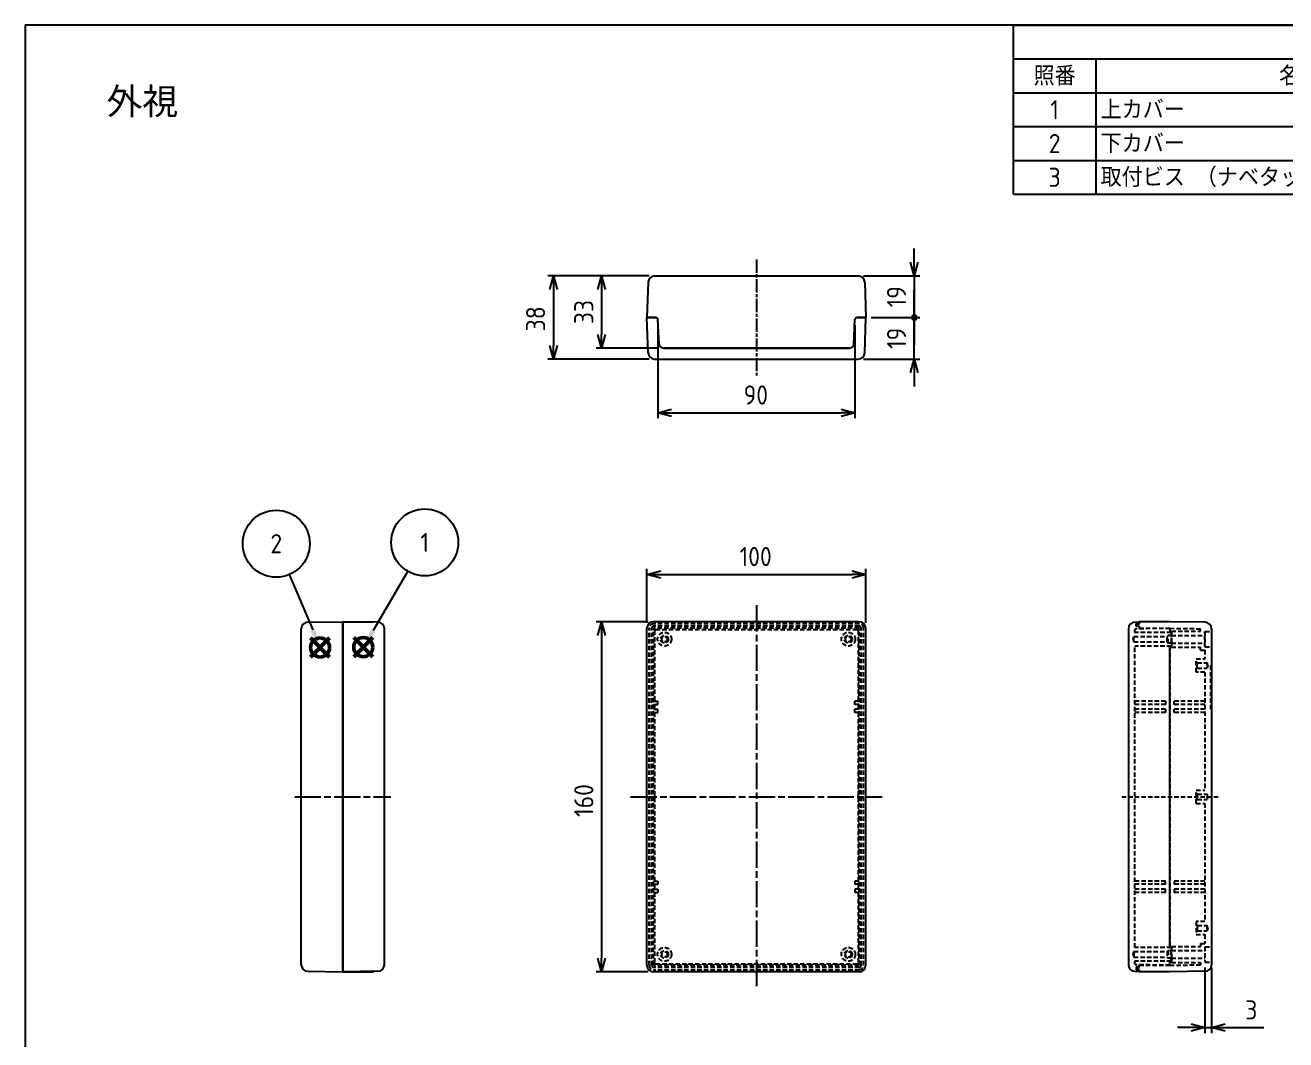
# Model space of a CAD drawing. Header units: millimetres. Extents: x 0 to 2025, y 0 to 700.
# Drawn here: x 0 to 576, y 236 to 700 of the extents above; entities that cross this region are included whole.
import ezdxf

# ---------------------------------------------------------------- set-up
doc = ezdxf.new("R2010")
doc.units = ezdxf.units.MM
for name, pattern in [('ACISOTGL', [3, 2, -1]), ('AM_ISO02W050x2', [3.75, 3, -0.75]), ('AM_ISO08W050', [18, 12, -1.5, 3, -1.5]), ('AM_ISO08W050x2', [9, 6, -0.75, 1.5, -0.75])]:
    doc.linetypes.add(name, pattern=pattern)
doc.layers.add('AM_12', color=7, linetype='Continuous', lineweight=50, plot=False)
for name, color, linetype, lineweight in [('AM_5', 3, 'Continuous', 25), ('AM_7', 4, 'AM_ISO08W050', 25), ('上ｶﾊﾞｰ', 7, 'Continuous', 25), ('上ｶﾊﾞｰ0', 7, 'AM_ISO02W050x2', 13), ('下ｶﾊﾞｰ', 2, 'Continuous', 25)]:
    doc.layers.add(name, color=color, linetype=linetype, lineweight=lineweight)
doc.styles.add('ACISOTS', font='isocp.shx', dxfattribs={"height": 1, "bigfont": 'extfont.shx'})
doc.styles.get("Standard").update_dxf_attribs({"font": 'ISOCP.SHX', "bigfont": 'EXTFONT.SHX'})
doc.styles.add('takachi1', font='', dxfattribs={"height": 2.5})
doc.styles.get('takachi1').set_extended_font_data('MS PGothic')
doc.dimstyles.new('AM_ISO$0', dxfattribs={"dimtxt": 3.5, "dimasz": 2.5, "dimexe": 1, "dimexo": 1, "dimgap": 1.5, "dimtad": 1, "dimdsep": 46, "dimtxsty": 'Standard', "dimblk": 'OPEN30', "dimcen": 0, "dimclrd": 3, "dimclre": 3, "dimclrt": 2, "dimadec": 0, "dimazin": 2, "dimtp": 0.1, "dimtm": 0.1, "dimtfac": 0.71, "dimtmove": 0, "dimatfit": 3, "dimldrblk": 'OPEN30', "dimfxl": 0, "dimlwd": -1, "dimlwe": -1, "dimarcsym": 0})

# ---------------------------------------------------------------- blocks, each defined once
blk = doc.blocks.new('TK-A3')
blk.add_lwpolyline([(0, 0), (403, 0), (403, 280), (0, 280.0000000000001)], close=True)
blk = doc.blocks.new('_Open30')
at = {"color": 0, "linetype": 'ByBlock', "lineweight": -2}
for p, q in [((-1, 0.26794919), (0, 0)), ((0, 0), (-1, -0.26794919)), ((0, 0), (-1, 0))]:
    blk.add_line(p, q, dxfattribs=at)
blk = doc.blocks.new('*D16')
at = {"layer": 'AM_5', "color": 3, "transparency": 16777216}
for p, q in [((284.1641840427792, 426.9136351350826), (284.1641840427792, 451.5672051737913)), ((384.1641840427792, 426.9136351350826), (384.1641840427792, 451.5672051737913)), ((290.4141840427792, 449.0672051737913), (377.9141840427792, 449.0672051737913))]:
    blk.add_line(p, q, dxfattribs=at)
at = {"layer": 'Defpoints', "color": 0, "transparency": 16777216}
for p in [(384.1641840427792, 449.0672051737913), (284.1641840427792, 424.4136351350826), (384.1641840427792, 424.4136351350826)]:
    blk.add_point(p, dxfattribs=at)
at = {"layer": 'AM_5', "color": 3, "transparency": 16777216, "xscale": 6.25, "yscale": 6.25, "zscale": 6.25, "rotation": 180}
blk.add_blockref('_Open30', (284.1641840427792, 449.0672051737913), dxfattribs=at)
at = {"layer": 'AM_5', "color": 3, "transparency": 16777216, "xscale": 6.25, "yscale": 6.25, "zscale": 6.25}
blk.add_blockref('_Open30', (384.1641840427792, 449.0672051737913), dxfattribs=at)
at = {"layer": 'AM_5', "color": 2, "transparency": 16777216, "insert": (333.830986630549, 457.1922051737913), "char_height": 8.75, "attachment_point": 5}
blk.add_mtext('100', dxfattribs=at)
blk = doc.blocks.new('*D17')
at = {"layer": 'AM_5', "color": 3, "transparency": 16777216}
for p, q in [((284.6641840427792, 427.4136351350826), (260.9011435877593, 427.4136351350826)), ((263.4011435877593, 421.1636351350826), (263.4011435877592, 273.6636351350826)), ((284.6641840427792, 267.4136351350826), (260.9011435877592, 267.4136351350826))]:
    blk.add_line(p, q, dxfattribs=at)
at = {"layer": 'Defpoints', "color": 0, "transparency": 16777216}
for p in [(287.1641840427792, 427.4136351350826), (263.4011435877592, 267.4136351350826), (287.1641840427792, 267.4136351350826)]:
    blk.add_point(p, dxfattribs=at)
at = {"layer": 'AM_5', "color": 3, "transparency": 16777216, "xscale": 6.25, "yscale": 6.25, "zscale": 6.25}
for p, rotation in [((263.4011435877593, 427.4136351350826), 90), ((263.4011435877592, 267.4136351350826), 270)]:
    blk.add_blockref('_Open30', p, dxfattribs=dict(at, rotation=rotation))
at = {"layer": 'AM_5', "color": 2, "transparency": 16777216, "insert": (255.2761435877592, 345.7016587523028), "char_height": 8.75, "attachment_point": 5, "rotation": 90}
blk.add_mtext('160', dxfattribs=at)
blk = doc.blocks.new('*D18')
at = {"layer": 'AM_5', "color": 3, "transparency": 16777216}
for p, q in [((285.165648529075, 585.4136351350835), (260.9011435877594, 585.4136351350835)), ((263.4011435877594, 579.1636351350835), (263.4011435877594, 558.6636351350826)), ((289.1662490923745, 552.4136351350826), (260.9011435877594, 552.4136351350826))]:
    blk.add_line(p, q, dxfattribs=at)
at = {"layer": 'Defpoints', "color": 0, "transparency": 16777216}
for p in [(287.665648529075, 585.4136351350835), (263.4011435877594, 552.4136351350826), (291.6662490923745, 552.4136351350826)]:
    blk.add_point(p, dxfattribs=at)
at = {"layer": 'AM_5', "color": 3, "transparency": 16777216, "xscale": 6.25, "yscale": 6.25, "zscale": 6.25}
for p, rotation in [((263.4011435877594, 585.4136351350835), 90), ((263.4011435877594, 552.4136351350826), 270)]:
    blk.add_blockref('_Open30', p, dxfattribs=dict(at, rotation=rotation))
at = {"layer": 'AM_5', "color": 2, "transparency": 16777216, "insert": (255.2761435877593, 568.9136351350832), "char_height": 8.75, "attachment_point": 5, "rotation": 90}
blk.add_mtext('33', dxfattribs=at)
blk = doc.blocks.new('*D19')
at = {"layer": 'AM_5', "color": 3, "transparency": 16777216}
for p, q in [((285.1656485290753, 585.4136351350835), (238.8637014472401, 585.4136351350836)), ((241.3637014472401, 579.1636351350836), (241.36370144724, 553.6636351350827)), ((285.1656485290757, 547.4136351350826), (238.86370144724, 547.4136351350827))]:
    blk.add_line(p, q, dxfattribs=at)
at = {"layer": 'Defpoints', "color": 0, "transparency": 16777216}
for p in [(287.6656485290753, 585.4136351350835), (241.36370144724, 547.4136351350827), (287.6656485290757, 547.4136351350826)]:
    blk.add_point(p, dxfattribs=at)
at = {"layer": 'AM_5', "color": 3, "transparency": 16777216, "xscale": 6.25, "yscale": 6.25, "zscale": 6.25}
for p, rotation in [((241.3637014472401, 585.4136351350836), 90), ((241.36370144724, 547.4136351350827), 270)]:
    blk.add_blockref('_Open30', p, dxfattribs=dict(at, rotation=rotation))
at = {"layer": 'AM_5', "color": 2, "transparency": 16777216, "insert": (233.2387014472399, 565.8388634316254), "char_height": 8.75, "attachment_point": 5, "rotation": 90}
blk.add_mtext('38', dxfattribs=at)
blk = doc.blocks.new('GENDOT')
blk.add_line((0, 0), (-1, 0))
at = {"const_width": 0.25}
blk.add_lwpolyline([(-0.125, 0, 1), (0.125, 0, 1)], format="xyb", close=True, dxfattribs=at)
blk = doc.blocks.new('*D20')
at = {"layer": 'AM_5', "color": 3, "transparency": 16777216}
for p, q in [((406.3327081585646, 591.6636351350835), (406.3327081585646, 597.9136351350835)), ((383.1627195564831, 585.4136351350835), (408.8327081585646, 585.4136351350835)), ((406.3327081585646, 585.4136351350835), (406.3327081585646, 566.413635135093)), ((386.6641840427795, 566.413635135093), (408.8327081585646, 566.413635135093)), ((406.3327081585646, 560.163635135093), (406.3327081585646, 553.913635135093))]:
    blk.add_line(p, q, dxfattribs=at)
at = {"layer": 'Defpoints', "color": 0, "transparency": 16777216}
for p in [(380.6627195564831, 585.4136351350835), (384.1641840427795, 566.413635135093), (406.3327081585646, 566.413635135093)]:
    blk.add_point(p, dxfattribs=at)
at = {"layer": 'AM_5', "color": 3, "transparency": 16777216, "xscale": 6.25, "yscale": 6.25, "zscale": 6.25}
for name, p, rotation in [('_Open30', (406.3327081585646, 585.4136351350835), 270), ('GENDOT', (406.3327081585646, 566.413635135093), 90)]:
    blk.add_blockref(name, p, dxfattribs=dict(at, rotation=rotation))
at = {"layer": 'AM_5', "color": 2, "transparency": 16777216, "insert": (398.2077081585646, 575.9136351350884), "char_height": 8.75, "attachment_point": 5, "rotation": 90}
blk.add_mtext('19', dxfattribs=at)
blk = doc.blocks.new('*D21')
at = {"layer": 'AM_5', "color": 3, "transparency": 16777216}
for p, q in [((406.3327081585646, 572.663635135093), (406.3327081585646, 578.913635135093)), ((386.6641840427794, 566.413635135093), (408.8327081585646, 566.413635135093)), ((406.3327081585646, 547.4136351350826), (406.3327081585646, 566.413635135093)), ((383.1627195564827, 547.4136351350826), (408.8327081585646, 547.4136351350826)), ((406.3327081585646, 541.1636351350826), (406.3327081585646, 534.9136351350826))]:
    blk.add_line(p, q, dxfattribs=at)
at = {"layer": 'Defpoints', "color": 0, "transparency": 16777216}
for p in [(384.1641840427794, 566.413635135093), (406.3327081585646, 566.413635135093), (380.6627195564827, 547.4136351350826)]:
    blk.add_point(p, dxfattribs=at)
at = {"layer": 'AM_5', "color": 3, "transparency": 16777216, "xscale": 6.25, "yscale": 6.25, "zscale": 6.25}
for name, p, rotation in [('GENDOT', (406.3327081585646, 566.413635135093), 270), ('_Open30', (406.3327081585646, 547.4136351350826), 90)]:
    blk.add_blockref(name, p, dxfattribs=dict(at, rotation=rotation))
at = {"layer": 'AM_5', "color": 2, "transparency": 16777216, "insert": (398.2077081585646, 556.9136351350879), "char_height": 8.75, "attachment_point": 5, "rotation": 90}
blk.add_mtext('19', dxfattribs=at)
blk = doc.blocks.new('*D22')
at = {"layer": 'AM_5', "color": 3, "transparency": 16777216}
for p, q in [((289.1621200581917, 562.9590427960012), (289.1621200581917, 520.3948977479865)), ((379.1662480273667, 562.9590427960012), (379.1662480273667, 520.3948977479865)), ((295.4121200581917, 522.8948977479865), (372.9162480273667, 522.8948977479865))]:
    blk.add_line(p, q, dxfattribs=at)
at = {"layer": 'Defpoints', "color": 0, "transparency": 16777216}
for p in [(289.1621200581917, 565.4590427960012), (379.1662480273667, 565.4590427960012), (379.1662480273667, 522.8948977479865)]:
    blk.add_point(p, dxfattribs=at)
at = {"layer": 'AM_5', "color": 3, "transparency": 16777216, "xscale": 6.25, "yscale": 6.25, "zscale": 6.25, "rotation": 180}
blk.add_blockref('_Open30', (289.1621200581917, 522.8948977479865), dxfattribs=at)
at = {"layer": 'AM_5', "color": 3, "transparency": 16777216, "xscale": 6.25, "yscale": 6.25, "zscale": 6.25}
blk.add_blockref('_Open30', (379.1662480273667, 522.8948977479865), dxfattribs=at)
at = {"layer": 'AM_5', "color": 2, "transparency": 16777216, "insert": (333.901007548269, 531.0198977479865), "char_height": 8.75, "attachment_point": 5}
blk.add_mtext('90', dxfattribs=at)
blk = doc.blocks.new('*S39')
at = {"layer": 'AM_12', "color": 4}
for p, q in [((150.1255429099469, 411.4379471263858), (158.8755429099469, 420.1879471263858)), ((150.1255429099469, 420.1879471263858), (158.8755429099469, 411.4379471263858))]:
    blk.add_line(p, q, dxfattribs=at)
blk.add_circle((154.5005429099469, 415.8129471263858), 4.375, dxfattribs=at)
blk = doc.blocks.new('*S40')
at = {"layer": 'AM_12', "color": 4}
for p, q in [((130.3755764669418, 411.2551738086365), (139.1255764669418, 420.0051738086365)), ((130.3755764669418, 420.0051738086365), (139.1255764669418, 411.2551738086365))]:
    blk.add_line(p, q, dxfattribs=at)
blk.add_circle((134.7505764669418, 415.6301738086365), 4.375, dxfattribs=at)
blk = doc.blocks.new('*S42')
at = {"color": 7}
for p, q in [((451.7179443951618, 622.8125), (451.7179443951618, 700)), ((451.7179443951618, 700), (1007.5, 700)), ((1007.5, 700), (1007.5, 622.8125)), ((451.7179443951618, 622.8125), (1007.5, 622.8125))]:
    blk.add_line(p, q, dxfattribs=at)
at = {"color": 1}
for p, q in [((464.70286498102, 700.0000000000001), (1007.5, 700)), ((451.7179443951618, 684.5625), (1007.5, 684.5625)), ((489.2179443951618, 684.5625), (489.2179443951618, 669.125)), ((676.0935204288398, 684.5625), (676.0935204288398, 669.125)), ((713.5935204288398, 684.5625), (713.5935204288398, 669.125)), ((850, 684.5625), (850, 669.125)), ((451.7179443951618, 669.125), (1007.5, 669.125)), ((489.2179443951618, 669.125), (489.2179443951618, 653.6875)), ((676.0935204288398, 669.125), (676.0935204288398, 653.6875)), ((713.5935204288398, 669.125), (713.5935204288398, 653.6875)), ((850, 669.125), (850, 653.6875)), ((451.7179443951618, 653.6875), (1007.5, 653.6875)), ((489.2179443951618, 653.6875), (489.2179443951618, 638.25)), ((676.0935204288398, 653.6875), (676.0935204288398, 638.25)), ((713.5935204288398, 653.6875), (713.5935204288398, 638.25)), ((850, 653.6875), (850, 638.25)), ((451.7179443951618, 638.25), (1007.5, 638.25)), ((489.2179443951618, 638.25), (489.2179443951618, 622.8125)), ((676.0935204288398, 638.25), (676.0935204288398, 622.8125)), ((713.5935204288398, 638.25), (713.5935204288398, 622.8125)), ((850, 638.25), (850, 622.8125))]:
    blk.add_line(p, q, dxfattribs=at)
at = {"color": 2, "insert": (704.6711809331498, 692.28125), "char_height": 8.75, "attachment_point": 5, "style": 'ACISOTS'}
blk.add_mtext('構成内容', dxfattribs=at)
at = {"color": 2, "char_height": 8.75, "style": 'ACISOTS'}
for s, insert, width, attachment_point in [('照番', (470.4679443951618, 681.1875), 33, 2), ('名称', (582.6557324120008, 681.1875), 182.375576033678, 2), ('数量', (694.8435204288398, 681.1875), 33, 2), ('材質', (772.348973391556, 681.1875), 126.3086142203624, 2), ('色・表面処理', (928.75, 681.1875), 153, 2), ('1', (470.4679443951618, 665.75), 33, 2), ('上カバー', (491.4679443951619, 665.75), 182.375576033678, 1), ('1', (694.8435204288398, 665.75), 33, 2), ('ABS樹脂 UL94HB', (715.8435204288398, 665.75), 184.106949615285, 1), ('ホワイト , ブラック / シボ', (852.25, 665.75), 153, 1), ('下カバー', (491.4679443951619, 650.3125), 182.375576033678, 1), ('ABS樹脂 UL94HB', (715.8435204288398, 650.3125), 184.7654669693102, 1), ('ホワイト , ブラック / シボ', (852.25, 650.3125), 153, 1), ('2', (470.4679443951618, 650.3125), 33, 2), ('1', (694.8435204288398, 650.3125), 33, 2), ('3', (470.4679443951618, 634.875), 33, 2), ('取付ビス （ナベタッピング M3×25）', (491.4679443951619, 634.875), 182.375576033678, 1), ('4', (695.3998126745228, 634.875), 33, 2), ('鉄', (715.8435204288398, 634.875), 126.3086142203624, 1), ('三価クロメート', (852.25, 634.875), 153, 1)]:
    blk.add_mtext(s, dxfattribs=dict(at, insert=insert, width=width, attachment_point=attachment_point))
blk = doc.blocks.new('*S43')
at = {"layer": 'AM_5'}
blk.add_line((174.8680947673647, 450.4479267097272), (159.0110211307228, 423.3620919245369), dxfattribs=at)
at = {"layer": 'AM_5', "color": 3}
blk.add_circle((182.6043601478698, 463.6624208056961), 15.3125, dxfattribs=at)
at = {"layer": 'AM_5', "linetype": 'Continuous'}
blk.add_trace([(158.0168947625365, 423.9440911558502), (160.0051474989091, 422.7800926932237), (154.5902980561484, 415.8109524411261)], dxfattribs=at)
at = {"layer": 'AM_5', "color": 7, "insert": (182.6043601478698, 463.6624208056961), "char_height": 8.75, "attachment_point": 5, "style": 'ACISOTS'}
blk.add_mtext('1', dxfattribs=at)
blk = doc.blocks.new('*S44')
at = {"layer": 'AM_5'}
blk.add_line((120.6998828031393, 448.9651632101808), (131.3746964777218, 423.6725196445962), dxfattribs=at)
at = {"layer": 'AM_5', "color": 3}
blk.add_circle((114.7457852658515, 463.0726569197828), 15.3125, dxfattribs=at)
at = {"layer": 'AM_5', "linetype": 'Continuous'}
blk.add_trace([(130.3133897501327, 423.2245928970731), (132.4360032053109, 424.1204463921193), (134.7770379276005, 415.6110946676807)], dxfattribs=at)
at = {"layer": 'AM_5', "color": 7, "insert": (114.7457852658515, 463.0726569197828), "char_height": 8.75, "attachment_point": 5, "style": 'ACISOTS'}
blk.add_mtext('2', dxfattribs=at)
blk = doc.blocks.new('*D27')
at = {"layer": 'AM_5', "color": 3, "transparency": 16777216}
for p, q in [((539.1641840427783, 269.4136351350825), (539.1641840427783, 239.4136351350825)), ((542.1641840427783, 269.4136351350825), (542.1641840427783, 239.4136351350825)), ((532.9141840427783, 241.9136351350825), (526.6641840427783, 241.9136351350825)), ((539.1641840427783, 241.9136351350825), (542.1641840427783, 241.9136351350825)), ((548.4141840427783, 241.9136351350825), (566.0266209098547, 241.9136351350825))]:
    blk.add_line(p, q, dxfattribs=at)
at = {"layer": 'Defpoints', "color": 0, "transparency": 16777216}
for p in [(539.1641840427783, 271.9136351350825), (542.1641840427783, 271.9136351350825), (542.1641840427783, 241.9136351350825)]:
    blk.add_point(p, dxfattribs=at)
at = {"layer": 'AM_5', "color": 3, "transparency": 16777216, "xscale": 6.25, "yscale": 6.25, "zscale": 6.25}
blk.add_blockref('_Open30', (539.1641840427783, 241.9136351350825), dxfattribs=at)
at = {"layer": 'AM_5', "color": 3, "transparency": 16777216, "xscale": 6.25, "yscale": 6.25, "zscale": 6.25, "rotation": 180}
blk.add_blockref('_Open30', (542.1641840427783, 241.9136351350825), dxfattribs=at)
at = {"layer": 'AM_5', "color": 2, "transparency": 16777216, "insert": (560.3454024763165, 250.0386351350825), "char_height": 8.75, "attachment_point": 5}
blk.add_mtext('3', dxfattribs=at)

msp = doc.modelspace()

# ---------------------------------------------------------------- linework, layer by layer
at = {"layer": 'AM_7', "linetype": 'AM_ISO08W050x2'}
msp.add_line((334.1641840427791, 592.9136351350835), (334.1641840427791, 539.9136351350826), dxfattribs=at)
at = {"layer": 'AM_7'}
for p, q in [((334.1641840427792, 434.9136351350826), (334.1641840427792, 259.9136351350826)), ((123.1641840427801, 347.4136351350827), (167.1641840427792, 347.4136351350826)), ((276.6641840427792, 347.4136351350826), (391.6641840427792, 347.4136351350826))]:
    msp.add_line(p, q, dxfattribs=at)
at = {"layer": 'AM_7', "linetype": 'ACISOTGL'}
msp.add_line((501.1641840427792, 347.4136351350826), (545.1641840427783, 347.4136351350826), dxfattribs=at)
at = {"layer": '上ｶﾊﾞｰ'}
for p, q in [((288.1631515179822, 566.4136351350812), (284.1641840427793, 566.4136351350812)), ((284.6671123008146, 550.3199308779494), (284.1641840427792, 566.413635135083)), ((289.6683120119537, 554.322819813244), (289.1621200581924, 565.459042796)), ((378.6600560736062, 554.322819813244), (379.1662480273674, 565.459042796)), ((380.1652165675777, 566.4136351350812), (384.1641840427806, 566.4136351350812)), ((383.6612557847438, 550.3199308779494), (384.1641840427792, 566.413635135083)), ((287.6656485290757, 547.4136351350826), (380.6627195564827, 547.4136351350826)), ((376.6621189931846, 552.4136351350812), (291.6662490923742, 552.4136351350812)), ((145.1641840427792, 427.4136351350826), (145.1641840427792, 267.4136351350825)), ((161.2110533217808, 427.1629028025985), (145.1641840427787, 427.4136351350826)), ((381.1641840427792, 427.4136351350826), (287.1641840427792, 427.4136351350826)), ((164.1641840427792, 270.6640013236707), (164.1641840427792, 424.1632689464944)), ((284.1641840427792, 270.4136351350826), (284.1641840427792, 424.4136351350826)), ((384.1641840427792, 270.4136351350826), (384.1641840427792, 424.4136351350826)), ((504.1641840427792, 424.1632689464943), (504.1641840427792, 270.6640013236708)), ((523.1641840427792, 278.5636351350825), (523.1641840427792, 416.2636351350826)), ((161.2110533217808, 267.6643674675666), (145.1641840427787, 267.4136351350825)), ((381.1641840427792, 267.4136351350826), (287.1641840427792, 267.4136351350826)), ((507.1173147637776, 267.6643674675667), (509.1641840427792, 267.6323851350823))]:
    msp.add_line(p, q, dxfattribs=at)
at = {"layer": '上ｶﾊﾞｰ', "linetype": 'ACISOTGL'}
for p, q in [((381.1641840427792, 426.4136351350826), (287.1641840427792, 426.4136351350826)), ((507.1173147637776, 427.1629028025984), (509.1641840427792, 427.1948851350828)), ((509.1641840427783, 426.4136351350826), (507.6641840427792, 426.4136351350826)), ((507.6641840427792, 425.3136351350827), (507.6641840427792, 426.4136351350826)), ((509.1641840427792, 426.4136351350826), (509.1641840427792, 427.1948851350828)), ((285.1641840427792, 270.4136351350826), (285.1641840427792, 424.4136351350826)), ((286.2641840427792, 270.4136351350826), (286.2641840427792, 424.4136351350826)), ((381.1641840427792, 425.3136351350826), (287.1641840427792, 425.3136351350826)), ((287.1641840427792, 270.6136351350826), (287.1641840427792, 424.2136351350826)), ((380.9641840427792, 424.4136351350826), (287.3641840427792, 424.4136351350826)), ((287.6641840427792, 423.4136351350825), (287.6641840427793, 391.1136351350826)), ((288.1641840427792, 423.9136351350825), (380.1641840427792, 423.9136351350825)), ((380.6641840427792, 423.4136351350825), (380.6641840427792, 391.1136351350826)), ((381.1641840427792, 270.6136351350826), (381.1641840427792, 424.2136351350826)), ((382.0641840427792, 270.4136351350826), (382.0641840427792, 424.4136351350826)), ((383.1641840427792, 270.4136351350826), (383.1641840427792, 424.4136351350826)), ((506.3292475522403, 419.4136351350826), (506.6641840427792, 420.6636351350826)), ((506.6641840427792, 420.6636351350826), (521.8641840427791, 420.6636351350826)), ((506.6641840427792, 418.1636351350826), (506.6641840427792, 420.6636351350826)), ((507.1641840427792, 422.5636351350826), (507.1641840427792, 423.6713866036514)), ((523.7641840427792, 422.5636351350826), (507.1641840427792, 422.5636351350826)), ((523.1641840427792, 424.4136351350826), (507.6563724962789, 424.1713255796687)), ((509.1641840427783, 425.3136351350827), (507.6641840427792, 425.3136351350827)), ((509.1641840427792, 425.3136351350827), (509.1641840427792, 424.1948851350828)), ((521.8641840427791, 420.6636351350826), (522.3641840427791, 421.1636351350826)), ((521.8641840427791, 418.1636351350826), (521.8641840427791, 420.6636351350826)), ((523.7641840427792, 421.1636351350826), (522.3641840427791, 421.1636351350826)), ((522.3641840427791, 417.6636351350826), (522.3641840427791, 421.1636351350826)), ((523.7641840427791, 422.5636351350826), (523.7641840427793, 416.2636351350826)), ((506.3292475522403, 419.4136351350826), (506.6641840427792, 418.1636351350826)), ((506.6641840427792, 418.1636351350826), (521.8641840427791, 418.1636351350826)), ((523.7641840427792, 416.2636351350826), (507.1641840427792, 416.2636351350826)), ((507.1641840427792, 278.5636351350824), (507.1641840427792, 416.2636351350826)), ((521.8641840427791, 418.1636351350826), (522.3641840427791, 417.6636351350826)), ((523.7641840427792, 417.6636351350826), (522.3641840427791, 417.6636351350826)), ((287.1641840427792, 391.1136351350826), (289.1641840427792, 391.1136351350826)), ((287.1641840427792, 389.6136351350826), (289.1641840427792, 389.6136351350826)), ((287.1641840427792, 387.4136351350825), (289.1641840427792, 387.4136351350825)), ((287.6641840427793, 389.6136351350826), (287.6641840427793, 387.4136351350825)), ((289.1641840427792, 389.6136351350826), (289.1641840427792, 391.1136351350826)), ((289.1641840427792, 385.9136351350825), (289.1641840427792, 387.4136351350825)), ((379.1641840427792, 389.6136351350826), (379.1641840427792, 391.1136351350826)), ((381.1641840427792, 391.1136351350826), (379.1641840427792, 391.1136351350826)), ((381.1641840427792, 389.6136351350826), (379.1641840427792, 389.6136351350826)), ((379.1641840427792, 385.9136351350825), (379.1641840427792, 387.4136351350825)), ((381.1641840427792, 387.4136351350825), (379.1641840427792, 387.4136351350825)), ((380.6641840427792, 389.6136351350826), (380.6641840427792, 387.4136351350825)), ((521.1641840427792, 391.1136351350826), (507.1641840427792, 391.1136351350826)), ((521.1641840427792, 389.6136351350826), (507.1641840427792, 389.6136351350826)), ((521.1641840427792, 387.4136351350826), (507.1641840427792, 387.4136351350826)), ((521.1641840427792, 391.1136351350826), (521.1641840427792, 389.6136351350826)), ((521.1641840427792, 387.4136351350826), (521.1641840427792, 385.9136351350826)), ((287.1641840427792, 385.9136351350825), (289.1641840427792, 385.9136351350825)), ((287.6641840427793, 385.9136351350825), (287.6641840427792, 308.9136351350825)), ((381.1641840427792, 385.9136351350825), (379.1641840427792, 385.9136351350825)), ((380.6641840427792, 385.9136351350825), (380.6641840427793, 308.9136351350825)), ((521.1641840427792, 385.9136351350826), (507.1641840427792, 385.9136351350826)), ((287.1641840427792, 308.9136351350825), (289.1641840427792, 308.9136351350825)), ((287.1641840427792, 307.4136351350825), (289.1641840427792, 307.4136351350825)), ((287.6641840427792, 307.4136351350825), (287.6641840427792, 305.2136351350825)), ((289.1641840427792, 308.9136351350825), (289.1641840427792, 307.4136351350825)), ((379.1641840427792, 308.9136351350825), (379.1641840427792, 307.4136351350825)), ((381.1641840427792, 308.9136351350825), (379.1641840427792, 308.9136351350825)), ((381.1641840427792, 307.4136351350825), (379.1641840427792, 307.4136351350825)), ((380.6641840427793, 307.4136351350825), (380.6641840427793, 305.2136351350825)), ((521.1641840427792, 308.9136351350825), (507.1641840427792, 308.9136351350825)), ((521.1641840427792, 307.4136351350825), (507.1641840427792, 307.4136351350825)), ((521.1641840427792, 307.4136351350825), (521.1641840427792, 308.9136351350825)), ((287.1641840427792, 305.2136351350825), (289.1641840427792, 305.2136351350825)), ((287.1641840427792, 303.7136351350824), (289.1641840427792, 303.7136351350824)), ((287.6641840427792, 303.7136351350824), (287.6641840427792, 271.4136351350825)), ((289.1641840427792, 305.2136351350825), (289.1641840427792, 303.7136351350824)), ((379.1641840427792, 305.2136351350825), (379.1641840427792, 303.7136351350824)), ((381.1641840427792, 305.2136351350825), (379.1641840427792, 305.2136351350825)), ((381.1641840427792, 303.7136351350824), (379.1641840427792, 303.7136351350824)), ((380.6641840427793, 303.7136351350824), (380.6641840427792, 271.4136351350825)), ((521.1641840427792, 305.2136351350825), (507.1641840427792, 305.2136351350825)), ((521.1641840427792, 303.7136351350825), (507.1641840427792, 303.7136351350825)), ((521.1641840427792, 303.7136351350825), (521.1641840427792, 305.2136351350825)), ((506.3292475522403, 275.4136351350825), (506.6641840427792, 276.6636351350825)), ((506.6641840427792, 276.6636351350825), (521.8641840427791, 276.6636351350825)), ((506.6641840427792, 276.6636351350825), (506.6641840427792, 274.1636351350825)), ((523.7641840427792, 278.5636351350825), (507.1641840427792, 278.5636351350825)), ((521.8641840427791, 276.6636351350825), (522.3641840427791, 277.1636351350825)), ((521.8641840427791, 276.6636351350825), (521.8641840427791, 274.1636351350825)), ((522.3641840427791, 277.1636351350825), (522.3641840427791, 273.6636351350825)), ((523.7641840427792, 272.2636351350826), (523.7641840427791, 278.5636351350825)), ((380.1641840427792, 270.9136351350825), (288.1641840427792, 270.9136351350825)), ((506.3292475522403, 275.4136351350825), (506.6641840427792, 274.1636351350825)), ((506.6641840427792, 274.1636351350825), (521.8641840427791, 274.1636351350825)), ((507.1641840427792, 271.1558836665137), (507.1641840427792, 272.2636351350826)), ((523.7641840427792, 272.2636351350826), (507.1641840427792, 272.2636351350826)), ((521.8641840427791, 274.1636351350825), (522.3641840427791, 273.6636351350825)), ((523.7641840427792, 273.6636351350825), (522.3641840427791, 273.6636351350825)), ((381.1641840427792, 269.5136351350826), (287.1641840427792, 269.5136351350826)), ((381.1641840427792, 268.4136351350826), (287.1641840427792, 268.4136351350826)), ((380.9641840427792, 270.4136351350826), (287.3641840427792, 270.4136351350826)), ((523.1641840427792, 270.4136351350825), (507.6563724962789, 270.6559446904964)), ((509.1641840427783, 269.5136351350824), (507.6641840427792, 269.5136351350824)), ((507.6641840427792, 269.5136351350824), (507.6641840427792, 268.4136351350825)), ((509.1641840427783, 268.4136351350825), (507.6641840427792, 268.4136351350825)), ((509.1641840427792, 269.5136351350824), (509.1641840427792, 270.6323851350823)), ((509.1641840427792, 268.4136351350825), (509.1641840427792, 267.6323851350823))]:
    msp.add_line(p, q, dxfattribs=at)
for centre, radius in [((292.1641840427792, 419.4136351350825), 3.15), ((292.1641840427792, 419.4136351350825), 1.75), ((292.1641840427792, 419.4136351350825), 1.25), ((376.1641840427792, 419.4136351350825), 3.15), ((376.1641840427792, 419.4136351350825), 1.75), ((376.1641840427792, 419.4136351350825), 1.25), ((292.1641840427792, 275.4136351350825), 3.15), ((292.1641840427792, 275.4136351350825), 1.75), ((292.1641840427792, 275.4136351350825), 1.25), ((376.1641840427792, 275.4136351350825), 3.15), ((376.1641840427792, 275.4136351350825), 1.75), ((376.1641840427792, 275.4136351350825), 1.25)]:
    msp.add_circle(centre, radius, dxfattribs=at)
at = {"layer": '上ｶﾊﾞｰ'}
for centre, radius, start, end in [((288.1631515179823, 565.4136351350812), 1, 2.602562202497694, 90.0000000000065), ((380.1652165675776, 565.4136351350812), 1, 89.99999999999349, 177.3974377975023), ((291.6662490923744, 554.4136351350812), 2, 182.6025622024912, 270), ((376.6621189931855, 554.4136351350812), 2, 270, 357.3974377975089), ((287.6656485290757, 550.4136351350826), 3, 181.7899106082456, 270), ((380.6627195564827, 550.4136351350826), 3, 270, 358.2100893917544), ((161.1641840427792, 424.1632689464944), 3, 0, 89.10482628979138), ((287.1641840427792, 424.4136351350826), 3, 90, 180), ((381.1641840427791, 424.4136351350826), 3, 6.513775987637282e-12, 90), ((507.1641840427792, 424.1632689464943), 3, 90.89517371020862, 180), ((161.1641840427792, 270.6640013236707), 3, 270.8951737102151, 0), ((287.1641840427792, 270.4136351350826), 3, 180, 270), ((381.1641840427791, 270.4136351350826), 3, 270, 359.9999999999935), ((507.1641840427792, 270.6640013236708), 3, 180, 269.1048262897849)]:
    msp.add_arc(centre, radius, start, end, dxfattribs=at)
at = {"layer": '上ｶﾊﾞｰ', "linetype": 'ACISOTGL'}
for centre, radius, start, end in [((287.1641840427792, 424.4136351350826), 2, 90, 180), ((381.1641840427791, 424.4136351350826), 2, 6.513775987637282e-12, 90), ((287.1641840427792, 424.4136351350826), 0.8999999999999999, 90, 180), ((287.3641840427792, 424.2136351350826), 0.2, 90, 180), ((288.1641840427792, 423.4136351350825), 0.5, 90, 180), ((380.1641840427792, 423.4136351350825), 0.5, 0, 90), ((380.9641840427792, 424.2136351350826), 0.2, 0, 90), ((381.1641840427791, 424.4136351350826), 0.8999999999999999, 6.513775987637282e-12, 90), ((507.6641840427792, 423.6713866036514), 0.5, 90.89517371020862, 180), ((288.1641840427792, 271.4136351350825), 0.5, 180, 270), ((380.1641840427792, 271.4136351350825), 0.5, 270, 0), ((507.6641840427792, 271.1558836665137), 0.5, 180, 269.1048262897914), ((287.1641840427792, 270.4136351350826), 2, 180, 270), ((287.1641840427792, 270.4136351350826), 0.8999999999999999, 180, 270), ((287.3641840427792, 270.6136351350826), 0.2, 180, 270), ((380.9641840427792, 270.6136351350826), 0.2, 270, 0), ((381.164184042779, 270.4136351350826), 2, 270, 359.9999999999935), ((381.164184042779, 270.4136351350826), 0.8999999999999999, 270, 359.9999999999935)]:
    msp.add_arc(centre, radius, start, end, dxfattribs=at)
at = {"layer": '上ｶﾊﾞｰ0', "linetype": 'ACISOTGL'}
msp.add_line((523.7641840427792, 277.1636351350825), (522.3641840427791, 277.1636351350825), dxfattribs=at)
at = {"layer": '下ｶﾊﾞｰ'}
for p, q in [((284.6671123008139, 582.5073393922166), (284.1641840427785, 566.4136351350812)), ((287.665648529075, 585.4136351350835), (380.6627195564831, 585.4136351350835)), ((383.6612557847445, 582.5073393922166), (384.1641840427799, 566.4136351350812)), ((284.1641840427793, 566.4136351350812), (288.1631515179818, 566.4136351350812)), ((289.668312011954, 554.322819813244), (289.1621200581921, 565.459042796)), ((378.6600560736045, 554.322819813244), (379.1662480273664, 565.459042796)), ((384.1641840427793, 566.4136351350812), (380.1652165675767, 566.4136351350812)), ((291.6662490923746, 552.4136351350812), (376.6621189931839, 552.4136351350812)), ((129.117314763776, 427.1629028025987), (145.1641840427779, 427.413635135083)), ((145.1641840427775, 267.4136351350821), (145.1641840427827, 427.4136351350826)), ((145.1641840427775, 427.413635135083), (159.1641840427775, 427.4136351350834)), ((159.1641840427775, 427.4136351350834), (159.1641840427775, 427.1948851350828)), ((523.1641840427783, 427.4136351350826), (509.1641840427783, 427.4136351350826)), ((539.2110533217798, 427.1629028025989), (523.1641840427778, 427.4136351350826)), ((126.1641840427776, 270.6640013236706), (126.1641840427826, 424.1632689464947)), ((542.1641840427783, 424.1632689464948), (542.1641840427783, 270.6640013236703)), ((129.117314763776, 267.6643674675664), (145.1641840427779, 267.4136351350821)), ((145.1641840427775, 267.4136351350821), (159.1641840427775, 267.4136351350817)), ((159.1641840427775, 267.4136351350817), (159.1641840427775, 267.6323851350824)), ((523.1641840427783, 267.4136351350825), (509.1641840427783, 267.4136351350825)), ((539.2110533217798, 267.6643674675663), (523.1641840427778, 267.4136351350825))]:
    msp.add_line(p, q, dxfattribs=at)
at = {"layer": '下ｶﾊﾞｰ', "linetype": 'ACISOTGL'}
for p, q in [((509.1641840427783, 427.4136351350826), (509.1641840427783, 426.3136351350827)), ((507.9641840427782, 426.2136351350825), (507.9641840427782, 425.5136351350825)), ((509.1641840427783, 426.3136351350824), (508.0641840427783, 426.3136351350824)), ((509.1641840427783, 425.4136351350826), (508.0641840427783, 425.4136351350826)), ((509.1641840427783, 425.4136351350826), (509.1641840427783, 424.4136351350826)), ((509.1641840427783, 424.4136351350826), (523.1641840427761, 424.4136351350826)), ((523.1641840427783, 424.4136351350826), (537.1641840427783, 424.1948851350829)), ((523.1641840427783, 424.4136351350826), (523.1641840427783, 422.5636351350826)), ((523.8641840427783, 423.0636351350826), (523.8641840427783, 415.7636351350826)), ((523.8641840427783, 423.0636351350826), (537.1641840427783, 423.0636351350826)), ((523.8641840427783, 421.1636351350826), (539.1641840427783, 421.1636351350826)), ((537.1641840427783, 423.0636351350826), (537.1641840427783, 424.1948851350829)), ((539.1641840427783, 422.9136351350826), (542.1641840427783, 422.9136351350826)), ((539.1641840427783, 415.9136351350826), (539.1641840427783, 422.9136351350826)), ((539.1641840427783, 422.9136351350826), (539.1641840427783, 415.9136351350826)), ((523.1641840427783, 416.2636351350826), (523.1641840427783, 278.5636351350825)), ((523.8641840427783, 417.6636351350826), (539.1641840427783, 417.6636351350826)), ((523.8641840427783, 415.7636351350826), (537.1641840427783, 415.7636351350826)), ((537.1641840427783, 414.4136351350826), (537.1641840427783, 415.7636351350827)), ((539.1641840427783, 415.9136351350826), (542.1641840427783, 415.9136351350826)), ((535.1641840427783, 410.4136351350826), (539.1641840427783, 410.4136351350826)), ((535.1641840427783, 404.4136351350826), (535.1641840427783, 410.4136351350826)), ((535.6641840427783, 408.6136351350826), (535.1641840427783, 409.1636351350826)), ((537.1641840427783, 414.4136351350826), (539.1641840427783, 414.4136351350826)), ((539.1641840427783, 414.4136351350826), (539.1641840427783, 410.4136351350826)), ((535.6641840427783, 406.2136351350826), (535.1641840427783, 405.6636351350826)), ((539.1641840427783, 404.4136351350826), (535.1641840427783, 404.4136351350826)), ((535.6641840427783, 406.2136351350826), (535.6641840427783, 408.6136351350826)), ((535.6641840427783, 408.6136351350826), (540.1641840427783, 408.6136351350826)), ((535.6641840427783, 406.2136351350826), (540.1641840427783, 406.2136351350826)), ((539.1641840427783, 404.4136351350826), (539.1641840427783, 350.4136351350826)), ((540.1641840427783, 408.6136351350826), (540.1641840427783, 406.2136351350828)), ((540.4991205333172, 407.4136351350826), (540.1641840427783, 408.6136351350826)), ((540.4991205333172, 407.4136351350826), (540.1641840427783, 406.2136351350826)), ((541.8641840427783, 387.4136351350826), (541.8641840427783, 407.4136351350826)), ((541.8641840427783, 407.4136351350826), (542.1641840427783, 407.4136351350826)), ((525.1641840427783, 389.6136351350826), (525.1641840427783, 391.1136351350826)), ((539.1641840427783, 391.1136351350826), (525.1641840427783, 391.1136351350826)), ((539.1641840427783, 389.6136351350826), (525.1641840427783, 389.6136351350826)), ((539.1641840427783, 387.4136351350826), (525.1641840427783, 387.4136351350826)), ((525.1641840427783, 385.9136351350826), (525.1641840427783, 387.4136351350826)), ((542.1641840427783, 387.4136351350826), (541.8641840427783, 387.4136351350826)), ((539.1641840427783, 385.9136351350826), (525.1641840427783, 385.9136351350826)), ((535.1641840427783, 344.4136351350825), (535.1641840427783, 350.4136351350826)), ((535.1641840427783, 350.4136351350826), (539.1641840427783, 350.4136351350826)), ((535.6641840427783, 348.6136351350826), (535.1641840427783, 349.1636351350826)), ((535.6641840427783, 346.2136351350825), (535.1641840427783, 345.6636351350825)), ((535.6641840427783, 346.2136351350825), (535.6641840427783, 348.6136351350826)), ((535.6641840427783, 348.6136351350826), (540.1641840427783, 348.6136351350826)), ((535.6641840427783, 346.2136351350825), (540.1641840427783, 346.2136351350825)), ((540.4991205333172, 347.4136351350826), (540.1641840427783, 348.6136351350826)), ((540.1641840427783, 348.6136351350826), (540.1641840427783, 346.2136351350825)), ((540.4991205333172, 347.4136351350825), (540.1641840427783, 346.2136351350825)), ((535.1641840427783, 344.4136351350825), (539.1641840427783, 344.4136351350825)), ((539.1641840427783, 344.4136351350825), (539.1641840427783, 290.4136351350825)), ((539.1641840427783, 308.9136351350825), (525.1641840427783, 308.9136351350825)), ((525.1641840427783, 308.9136351350825), (525.1641840427783, 307.4136351350825)), ((539.1641840427783, 307.4136351350825), (525.1641840427783, 307.4136351350825)), ((525.1641840427783, 305.2136351350825), (525.1641840427783, 303.7136351350825)), ((539.1641840427783, 305.2136351350825), (525.1641840427783, 305.2136351350825)), ((539.1641840427783, 303.7136351350825), (525.1641840427783, 303.7136351350825)), ((539.1641840427783, 290.4136351350825), (535.1641840427783, 290.4136351350825)), ((535.1641840427783, 290.4136351350825), (535.1641840427783, 284.4136351350825)), ((535.6641840427783, 288.6136351350825), (535.1641840427783, 289.1636351350825)), ((535.6641840427783, 288.6136351350826), (535.6641840427783, 286.2136351350826)), ((535.6641840427783, 288.6136351350825), (540.1641840427783, 288.6136351350825)), ((540.1641840427783, 286.2136351350827), (540.1641840427783, 288.6136351350823)), ((540.4991205333172, 287.4136351350825), (540.1641840427783, 288.6136351350825)), ((535.6641840427783, 286.2136351350825), (535.1641840427783, 285.6636351350825)), ((535.1641840427783, 284.4136351350825), (539.1641840427783, 284.4136351350825)), ((535.6641840427783, 286.2136351350825), (540.1641840427783, 286.2136351350825)), ((539.1641840427783, 284.4136351350825), (539.1641840427783, 280.4136351350825)), ((540.4991205333172, 287.4136351350825), (540.1641840427783, 286.2136351350825)), ((523.8641840427783, 279.0636351350825), (523.8641840427783, 271.7636351350826)), ((523.8641840427783, 279.0636351350825), (537.1641840427783, 279.0636351350825)), ((523.8641840427783, 277.1636351350825), (539.1641840427783, 277.1636351350825)), ((537.1641840427783, 280.4136351350825), (537.1641840427783, 279.0636351350824)), ((537.1641840427783, 280.4136351350825), (539.1641840427783, 280.4136351350825)), ((539.1641840427783, 278.9136351350825), (539.1641840427783, 271.9136351350825)), ((539.1641840427783, 278.9136351350825), (542.1641840427783, 278.9136351350825)), ((539.1641840427783, 278.9136351350825), (539.1641840427783, 271.9136351350825)), ((523.1641840427783, 270.4136351350825), (523.1641840427783, 272.2636351350826)), ((523.8641840427783, 273.6636351350825), (539.1641840427783, 273.6636351350825)), ((523.8641840427783, 271.7636351350826), (537.1641840427783, 271.7636351350826)), ((537.1641840427783, 271.7636351350826), (537.1641840427783, 270.6323851350821)), ((539.1641840427783, 271.9136351350825), (542.1641840427783, 271.9136351350825)), ((507.9641840427782, 268.6136351350826), (507.9641840427782, 269.3136351350826)), ((509.1641840427783, 269.4136351350825), (508.0641840427783, 269.4136351350825)), ((509.1641840427783, 268.5136351350827), (508.0641840427783, 268.5136351350827)), ((509.1641840427783, 270.4136351350825), (523.1641840427761, 270.4136351350825)), ((509.1641840427783, 269.4136351350825), (509.1641840427783, 270.4136351350825)), ((509.1641840427783, 267.4136351350825), (509.1641840427783, 268.5136351350824)), ((523.1641840427783, 270.4136351350825), (537.1641840427783, 270.6323851350821))]:
    msp.add_line(p, q, dxfattribs=at)
at = {"layer": '下ｶﾊﾞｰ'}
for centre, radius, start, end in [((287.6656485290753, 582.4136351350835), 3, 90, 178.2100893917544), ((380.6627195564831, 582.4136351350835), 3, 1.789910608245624, 89.99999999999349), ((288.1631515179817, 565.4136351350812), 1, 2.602562202497694, 89.99999999999349), ((380.1652165675768, 565.4136351350812), 1, 90, 177.3974377975023), ((291.6662490923746, 554.4136351350812), 2, 182.6025622024977, 269.9999999999935), ((376.6621189931839, 554.4136351350812), 2, 270, 357.3974377975023), ((129.1641840427777, 424.1632689464946), 3, 90.8951737102151, 180), ((539.1641840427782, 424.1632689464948), 3, 0, 89.10482628979138), ((129.1641840427777, 270.6640013236705), 3, 180, 269.1048262897849), ((539.1641840427782, 270.6640013236703), 3, 270.8951737102086, 0)]:
    msp.add_arc(centre, radius, start, end, dxfattribs=at)
at = {"layer": '下ｶﾊﾞｰ', "linetype": 'ACISOTGL'}
for centre, start, end in [((508.0641840427783, 426.2136351350825), 90, 180), ((508.0641840427783, 425.5136351350825), 180, 270), ((508.0641840427783, 269.3136351350826), 90, 180), ((508.0641840427783, 268.6136351350826), 180, 270)]:
    msp.add_arc(centre, 0.1, start, end, dxfattribs=at)

# ---------------------------------------------------------------- block references
at = {"lineweight": 0, "xscale": 2.5, "yscale": 2.5, "zscale": 2.5}
msp.add_blockref('TK-A3', (0, 0), dxfattribs=at)
msp.add_blockref('*S42', (0, 0))
at = {"layer": 'AM_12'}
for name in ['*S40', '*S39']:
    msp.add_blockref(name, (0, 0), dxfattribs=at)
at = {"layer": 'AM_5'}
for name in ['*S44', '*S43']:
    msp.add_blockref(name, (0, 0), dxfattribs=at)

# ---------------------------------------------------------------- texts
at = {"insert": (37.17144363568445, 671.2284549779541), "char_height": 12, "attachment_point": 1, "style": 'takachi1'}
msp.add_mtext_dynamic_manual_height_columns('外視', width=68.25554908090817, gutter_width=12.5, heights=[0], dxfattribs=at)

# ---------------------------------------------------------------- dimensions: what is measured, and where the dimension line sits
at = {"layer": 'AM_5'}
for base, p1, p2, angle, override, picture, middle in [((406.3327081585646, 566.413635135093), (380.6627195564831, 585.4136351350835), (384.1641840427795, 566.413635135093), 90, {"dimscale": 2.5, "dimblk1": 'Open30', "dimblk2": 'GENDOT', "dimsah": 1, "dimtix": 1}, '*D20', (398.2077081585646, 575.9136351350884)), ((263.4011435877594, 552.4136351350826), (287.665648529075, 585.4136351350835), (291.6662490923745, 552.4136351350826), 90, {"dimscale": 2.5}, '*D18', (255.2761435877593, 568.9136351350832)), ((406.3327081585646, 566.413635135093), (380.6627195564827, 547.4136351350826), (384.1641840427794, 566.413635135093), 90, {"dimscale": 2.5, "dimblk1": 'Open30', "dimblk2": 'GENDOT', "dimsah": 1, "dimtix": 1}, '*D21', (398.2077081585646, 556.9136351350879)), ((542.1641840427783, 241.9136351350825), (539.1641840427783, 271.9136351350825), (542.1641840427783, 271.9136351350825), 1.131887686614709e-13, {"dimscale": 2.5, "dimpost": ''}, '*D27', (560.3454024763165, 250.0386351350825))]:
    dim = msp.add_linear_dim(base=base, p1=p1, p2=p2, angle=angle, dimstyle='AM_ISO$0', override=override, dxfattribs=at)
    dim.commit()
    dim.dimension.update_dxf_attribs({"geometry": picture, "text_midpoint": middle})
for base, p1, p2, picture, middle in [((241.36370144724, 547.4136351350827), (287.6656485290753, 585.4136351350835), (287.6656485290757, 547.4136351350826), '*D19', (241.3637014472399, 565.8388634316254)), ((263.4011435877592, 267.4136351350826), (287.1641840427792, 427.4136351350826), (287.1641840427792, 267.4136351350826), '*D17', (263.4011435877592, 345.7016587523028))]:
    dim = msp.add_linear_dim(base=base, p1=p1, p2=p2, angle=90, dimstyle='AM_ISO$0', override={"dimscale": 2.5}, dxfattribs=at)
    dim.commit()
    dim.dimension.update_dxf_attribs({"geometry": picture, "text_midpoint": middle, "dimtype": 160})
for base, p1, p2, override, picture, middle in [((379.1662480273667, 522.8948977479865), (289.1621200581917, 565.4590427960012), (379.1662480273667, 565.4590427960012), {"dimscale": 2.5, "dimdec": 0}, '*D22', (333.901007548269, 522.8948977479865)), ((384.1641840427792, 449.0672051737913), (284.1641840427792, 424.4136351350826), (384.1641840427792, 424.4136351350826), {"dimscale": 2.5}, '*D16', (333.830986630549, 449.0672051737913))]:
    dim = msp.add_linear_dim(base=base, p1=p1, p2=p2, dimstyle='AM_ISO$0', override=override, dxfattribs=at)
    dim.commit()
    dim.dimension.update_dxf_attribs({"geometry": picture, "text_midpoint": middle, "dimtype": 160})

doc.saveas('drawing.dxf')
